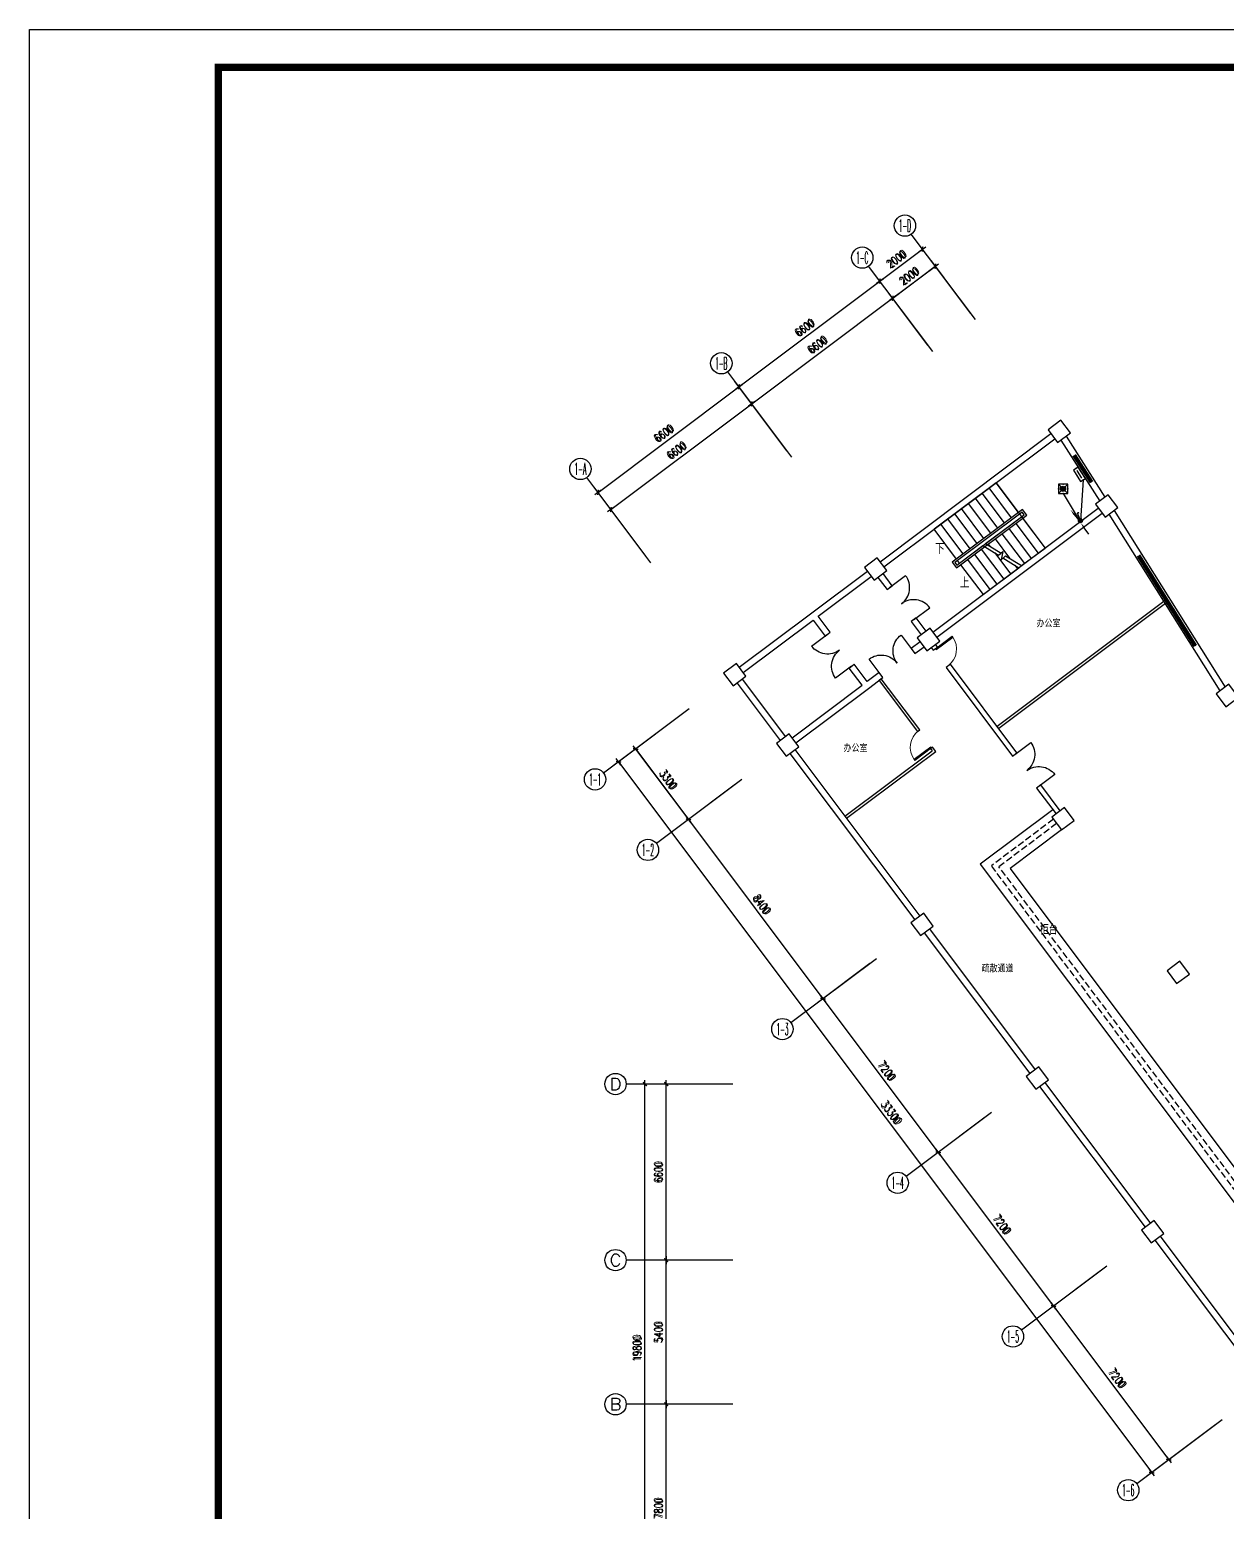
# Model space of a CAD drawing. Extents: x -149393 to 1177518, y -366685 to 296590.
# Drawn here: x 777175 to 822059, y 241016 to 296590 of the extents above; entities that cross this region are included whole.
import ezdxf
from ezdxf.enums import TextEntityAlignment as Align

# ---------------------------------------------------------------- set-up
doc = ezdxf.new("R2010")
doc.units = 0
doc.header["$LTSCALE"] = 1000
doc.header["$MEASUREMENT"] = 0
doc.linetypes.add('DASH', pattern=[0.35, 0.25, -0.1])
doc.linetypes.add('常规', pattern=[20, 10, 0, 10])
doc.layers.get('0').update_dxf_attribs({"linetype": 'CONTINUOUS'})
doc.layers.get('Defpoints').update_dxf_attribs({"linetype": 'CONTINUOUS'})
for name, color, linetype in [('AXIS', 3, 'CONTINUOUS'), ('AXIS_TEXT', 7, 'CONTINUOUS'), ('COLUMN', 9, 'CONTINUOUS'), ('EQUIP-消防', 3, 'CONTINUOUS'), ('LWIRE', 4, 'CONTINUOUS'), ('PUB_TITLE', 253, 'CONTINUOUS'), ('STAIR', 2, 'CONTINUOUS'), ('TEL_SYMB', 3, 'CONTINUOUS'), ('TEL_TEXT', 7, 'CONTINUOUS'), ('WALL', 9, 'CONTINUOUS'), ('WALL-MOVE', 6, 'CONTINUOUS'), ('WINDOW', 4, 'CONTINUOUS'), ('WIRE-应急', 60, '常规')]:
    doc.layers.add(name, color=color, linetype=linetype)
doc.styles.add('_TCH_AXIS', font='COMPLEX', dxfattribs={"bigfont": 'GBCBIG'})
doc.styles.add('_TCH_DIM', font='SIMPLEX', dxfattribs={"bigfont": 'GBCBIG'})
doc.styles.add('_TCH_DIM_T3', font='SIMPLEX', dxfattribs={"width": 0.705882, "bigfont": 'GBCBIG'})
doc.styles.add('_TEL_DIM', font='', dxfattribs={"width": 0.8, "height": 3.5})
doc.styles.add('COMPLEX', font='COMPLEX')
doc.styles.add('DIM_FONT', font='SIMPLEX.shx', dxfattribs={"width": 0.8})
doc.styles.get("Standard").update_dxf_attribs({"font": 'gbenor.shx', "bigfont": 'gbcbig.shx'})
doc.styles.get('_TEL_DIM').set_extended_font_data('SimSun')
doc.dimstyles.new('_TCH_ARCH&&100', dxfattribs={"dimtxt": 297.5, "dimasz": 100, "dimexe": 250, "dimexo": 300, "dimgap": 126.25, "dimtad": 1, "dimdec": 0, "dimzin": 0, "dimdsep": 46, "dimtxsty": '_TCH_DIM_T3', "dimblk": 'ARCHTICK', "dimcen": 0.09, "dimclrt": 7, "dimazin": 2, "dimtfac": 1, "dimtdec": 0, "dimtix": 1, "dimtmove": 2, "dimatfit": 3, "dimfxl": 1, "dimtolj": 1, "dimtzin": 0, "dimarcsym": 0})
doc.dimstyles.new('DIMN', dxfattribs={"dimtxt": 300, "dimasz": 1, "dimexe": 250, "dimexo": 300, "dimgap": 150, "dimtad": 1, "dimdec": 0, "dimdsep": 46, "dimtxsty": 'DIM_FONT', "dimblk": '_DIMX', "dimcen": 2.5, "dimclrt": 7, "dimadec": 0, "dimazin": 0, "dimtfac": 1, "dimtdec": 0, "dimtix": 1, "dimtmove": 2, "dimatfit": 3, "dimldrblk": '_DIMX', "dimfxl": 1, "dimtolj": 1, "dimarcsym": 0})

# ---------------------------------------------------------------- blocks, each defined once
blk = doc.blocks.new('$TelecSys$00000079')
for p, q in [((0.7, 0.7), (0, 0)), ((0.1, 0.1), (0.1, 0.1)), ((-0.1, -0.1), (-0.1, -0.1))]:
    blk.add_line(p, q)
at = {"const_width": 0.142}
blk.add_lwpolyline([(-0.07, 0, 1), (0.07, 0, 1)], format="xyb", close=True, dxfattribs=at)
blk.add_solid([(0.63, 0.77), (0.77, 0.63), (1.15, 1.15)])
at = {"width": 0.8, "flags": 9}
blk.add_attdef('A', (0, 0), '', height=0.00002, dxfattribs=at)
blk = doc.blocks.new('$equip_U$00000427(cyc-PC)')
for p, q in [((-0.43, -0.43), (0.43, 0.43)), ((-0.43, 0.43), (0.43, -0.43))]:
    blk.add_line(p, q)
blk.add_lwpolyline([(-0.5, 0.5), (-0.5, -0.5), (0.5, -0.5), (0.5, 0.5)], close=True)
blk.add_circle((0, 0), 0.275)
for p in [(-0.5, 0), (0, 0.5), (0.5, 0), (0, -0.5)]:
    blk.add_point(p)
for points in [[(-0.24, 0.14), (0.24, 0.14), (-0.27, 0), (0.27, 0)], [(-0.24, -0.14), (0.24, -0.14), (-0.27, 0), (0.27, 0)], [(-0.14, 0.24), (0.14, 0.24), (-0.24, 0.14), (0.24, 0.14)], [(0, 0.27), (0, 0.27), (-0.14, 0.24), (0.14, 0.24)], [(-0.14, -0.24), (0.14, -0.24), (-0.24, -0.14), (0.24, -0.14)], [(0, -0.27), (0, -0.27), (-0.14, -0.24), (0.14, -0.24)]]:
    blk.add_solid(points)
at = {"color": 7, "style": '_TEL_DIM', "flags": 1}
blk.add_attdef('A', text='', height=0.00002, dxfattribs=at).set_placement((0, 0), align=Align.MIDDLE_CENTER)
blk = doc.blocks.new('$equip_U$00000423(cyc-PC)')
for p, q in [((0.15, 0.36), (0.63, 0.83)), ((0.63, 0.83), (0.77, 0.69))]:
    blk.add_line(p, q)
blk.add_circle((0, 0.21), 0.208)
for p in [(-0.21, 0.21), (-0.05, 0.4), (0, 0), (0.21, 0.21), (0.7, 0.76)]:
    blk.add_point(p)
for points in [[(-0.18, 0.31), (0.18, 0.31), (-0.21, 0.21), (0.21, 0.21)], [(-0.18, 0.1), (0.18, 0.1), (-0.21, 0.21), (0.21, 0.21)], [(-0.1, 0.39), (0.1, 0.39), (-0.18, 0.31), (0.18, 0.31)], [(-0.1, 0.03), (0.1, 0.03), (-0.18, 0.1), (0.18, 0.1)], [(0, 0.42), (0, 0.42), (-0.1, 0.39), (0.1, 0.39)], [(0, 0), (0, 0), (-0.1, 0.03), (0.1, 0.03)]]:
    blk.add_solid(points)
at = {"color": 7, "style": '_TEL_DIM', "flags": 1}
blk.add_attdef('A', text='', height=0.00002, dxfattribs=at).set_placement((0, 0), align=Align.MIDDLE_CENTER)
blk = doc.blocks.new('$equip_U$00000108(cyc-PC)')
for p, q in [((-0.72, 0.6), (-0.72, 0)), ((0.72, 0.6), (-0.72, 0.6)), ((-0.72, 0), (0.72, 0)), ((-0.48, 0.3), (0.48, 0.3)), ((0.72, 0), (0.72, 0.6))]:
    blk.add_line(p, q)
for p in [(-0.72, 0.3), (0, 0.6), (0, 0), (0.72, 0.3)]:
    blk.add_point(p)
blk.add_solid([(0.24, 0.23), (0.53, 0.3), (0.24, 0.37)])
at = {"color": 7, "style": '_TEL_DIM', "flags": 1}
blk.add_attdef('A', text='', height=0.00002, dxfattribs=at).set_placement((0, 0), align=Align.MIDDLE_CENTER)
blk = doc.blocks.new('$TelecSys$00000078')
for p, q in [((0.1, 0.1), (0.1, 0.1)), ((1.15, 1.15), (0.55, 0.55)), ((-0.1, -0.1), (-0.1, -0.1))]:
    blk.add_line(p, q)
at = {"const_width": 0.142}
blk.add_lwpolyline([(-0.07, 0, 1), (0.07, 0, 1)], format="xyb", close=True, dxfattribs=at)
blk.add_solid([(0.62, 0.48), (0.48, 0.62), (0.1, 0.1)])
at = {"width": 0.8, "flags": 9}
blk.add_attdef('A', (0, 0), '', height=0.00002, dxfattribs=at)
blk = doc.blocks.new('_DIMX')
blk.add_line((-150, 0), (150, 0))
at = {"const_width": 50}
blk.add_lwpolyline([(-70, -70), (70, 70)], dxfattribs=at)
blk = doc.blocks.new('_ArchTick')
at = {"color": 0, "linetype": 'ByBlock', "const_width": 0.4}
blk.add_lwpolyline([(-0.5, -0.5), (0.5, 0.5)], dxfattribs=at)
blk = doc.blocks.new('*D517')
at = {"layer": 'AXIS', "color": 0, "lineweight": -2, "transparency": 16777216}
for p, q in [((812436, 285964), (810966, 287924)), ((809516, 286524), (811116, 287724)), ((810836, 284764), (809366, 286724))]:
    blk.add_line(p, q, dxfattribs=at)
at = {"layer": 'Defpoints', "color": 0, "transparency": 16777216}
for p in [(811116, 287724), (812616, 285724), (811016, 284524)]:
    blk.add_point(p, dxfattribs=at)
at = {"layer": 'AXIS', "color": 0, "lineweight": -2, "transparency": 16777216, "xscale": 100, "yscale": 100, "zscale": 100}
for p, rotation in [((811116, 287724), 36.87000000000068), ((809516, 286524), 216.8700000000007)]:
    blk.add_blockref('_ArchTick', p, dxfattribs=dict(at, rotation=rotation))
at = {"layer": 'AXIS', "color": 7, "transparency": 16777216, "insert": (810151, 287344), "char_height": 297.5, "attachment_point": 5, "rotation": 36.87, "style": '_TCH_DIM_T3'}
blk.add_mtext('\\A1;2000', dxfattribs=at)
blk = doc.blocks.new('*D518')
at = {"layer": 'AXIS', "color": 0, "lineweight": -2, "transparency": 16777216}
for p, q in [((812436, 285964), (810486, 288564)), ((809036, 287164), (810636, 288364)), ((810836, 284764), (808886, 287364))]:
    blk.add_line(p, q, dxfattribs=at)
at = {"layer": 'Defpoints', "color": 0, "transparency": 16777216}
for p in [(810636, 288364), (812616, 285724), (811016, 284524)]:
    blk.add_point(p, dxfattribs=at)
at = {"layer": 'AXIS', "color": 0, "lineweight": -2, "transparency": 16777216, "xscale": 100, "yscale": 100, "zscale": 100}
for p, rotation in [((810636, 288364), 36.87000000000068), ((809036, 287164), 216.8700000000007)]:
    blk.add_blockref('_ArchTick', p, dxfattribs=dict(at, rotation=rotation))
at = {"layer": 'AXIS', "color": 7, "transparency": 16777216, "insert": (809671, 287984), "char_height": 297.5, "attachment_point": 5, "rotation": 36.87, "style": '_TCH_DIM_T3'}
blk.add_mtext('\\A1;2000', dxfattribs=at)
blk = doc.blocks.new('*D519')
at = {"layer": 'AXIS', "color": 0, "lineweight": -2, "transparency": 16777216}
for p, q in [((804236, 282564), (809516, 286524)), ((810836, 284764), (809366, 286724)), ((805556, 280804), (804086, 282764))]:
    blk.add_line(p, q, dxfattribs=at)
at = {"layer": 'Defpoints', "color": 0, "transparency": 16777216}
for p in [(809516, 286524), (811016, 284524), (805736, 280564)]:
    blk.add_point(p, dxfattribs=at)
at = {"layer": 'AXIS', "color": 0, "lineweight": -2, "transparency": 16777216, "xscale": 100, "yscale": 100, "zscale": 100}
for p, rotation in [((809516, 286524), 36.86999999999998), ((804236, 282564), 216.87)]:
    blk.add_blockref('_ArchTick', p, dxfattribs=dict(at, rotation=rotation))
at = {"layer": 'AXIS', "color": 7, "transparency": 16777216, "insert": (806711, 284764), "char_height": 297.5, "attachment_point": 5, "rotation": 36.87, "style": '_TCH_DIM_T3'}
blk.add_mtext('\\A1;6600', dxfattribs=at)
blk = doc.blocks.new('*D520')
at = {"layer": 'AXIS', "color": 0, "lineweight": -2, "transparency": 16777216}
for p, q in [((810836, 284764), (808886, 287364)), ((803756, 283204), (809036, 287164)), ((805556, 280804), (803606, 283404))]:
    blk.add_line(p, q, dxfattribs=at)
at = {"layer": 'Defpoints', "color": 0, "transparency": 16777216}
for p in [(809036, 287164), (811016, 284524), (805736, 280564)]:
    blk.add_point(p, dxfattribs=at)
at = {"layer": 'AXIS', "color": 0, "lineweight": -2, "transparency": 16777216, "xscale": 100, "yscale": 100, "zscale": 100}
for p, rotation in [((809036, 287164), 36.86999999999998), ((803756, 283204), 216.87)]:
    blk.add_blockref('_ArchTick', p, dxfattribs=dict(at, rotation=rotation))
at = {"layer": 'AXIS', "color": 7, "transparency": 16777216, "insert": (806231, 285404), "char_height": 297.5, "attachment_point": 5, "rotation": 36.87, "style": '_TCH_DIM_T3'}
blk.add_mtext('\\A1;6600', dxfattribs=at)
blk = doc.blocks.new('*D521')
at = {"layer": 'AXIS', "color": 0, "lineweight": -2, "transparency": 16777216}
for p, q in [((798956, 278604), (804236, 282564)), ((805556, 280804), (804086, 282764)), ((800276, 276844), (798806, 278804))]:
    blk.add_line(p, q, dxfattribs=at)
at = {"layer": 'Defpoints', "color": 0, "transparency": 16777216}
for p in [(804236, 282564), (805736, 280564), (800456, 276604)]:
    blk.add_point(p, dxfattribs=at)
at = {"layer": 'AXIS', "color": 0, "lineweight": -2, "transparency": 16777216, "xscale": 100, "yscale": 100, "zscale": 100}
for p, rotation in [((804236, 282564), 36.86999999999937), ((798956, 278604), 216.8699999999994)]:
    blk.add_blockref('_ArchTick', p, dxfattribs=dict(at, rotation=rotation))
at = {"layer": 'AXIS', "color": 7, "transparency": 16777216, "insert": (801431, 280804), "char_height": 297.5, "attachment_point": 5, "rotation": 36.87, "style": '_TCH_DIM_T3'}
blk.add_mtext('\\A1;6600', dxfattribs=at)
blk = doc.blocks.new('*D522')
at = {"layer": 'AXIS', "color": 0, "lineweight": -2, "transparency": 16777216}
for p, q in [((798476, 279244), (803756, 283204)), ((805556, 280804), (803606, 283404)), ((800276, 276844), (798326, 279444))]:
    blk.add_line(p, q, dxfattribs=at)
at = {"layer": 'Defpoints', "color": 0, "transparency": 16777216}
for p in [(803756, 283204), (805736, 280564), (800456, 276604)]:
    blk.add_point(p, dxfattribs=at)
at = {"layer": 'AXIS', "color": 0, "lineweight": -2, "transparency": 16777216, "xscale": 100, "yscale": 100, "zscale": 100}
for p, rotation in [((803756, 283204), 36.86999999999977), ((798476, 279244), 216.8699999999998)]:
    blk.add_blockref('_ArchTick', p, dxfattribs=dict(at, rotation=rotation))
at = {"layer": 'AXIS', "color": 7, "transparency": 16777216, "insert": (800951, 281444), "char_height": 297.5, "attachment_point": 5, "rotation": 36.87, "style": '_TCH_DIM_T3'}
blk.add_mtext('\\A1;6600', dxfattribs=at)
blk = doc.blocks.new('*D533')
at = {"layer": 'AXIS', "color": 0, "lineweight": -2, "transparency": 16777216}
for p, q in [((808665, 261587), (806705, 260117)), ((806905, 260267), (811225, 254507)), ((812985, 255827), (811025, 254357))]:
    blk.add_line(p, q, dxfattribs=at)
at = {"layer": 'Defpoints', "color": 0, "transparency": 16777216}
for p in [(808905, 261767), (813225, 256007), (811225, 254507)]:
    blk.add_point(p, dxfattribs=at)
at = {"layer": 'AXIS', "color": 0, "lineweight": -2, "transparency": 16777216, "xscale": 100, "yscale": 100, "zscale": 100}
for p, rotation in [((806905, 260267), 126.8700000000011), ((811225, 254507), 306.8700000000011)]:
    blk.add_blockref('_ArchTick', p, dxfattribs=dict(at, rotation=rotation))
at = {"layer": 'AXIS', "color": 7, "transparency": 16777216, "insert": (809285, 257552), "char_height": 297.5, "attachment_point": 5, "rotation": 306.87, "style": '_TCH_DIM_T3'}
blk.add_mtext('\\A1;7200', dxfattribs=at)
blk = doc.blocks.new('*D534')
at = {"layer": 'AXIS', "color": 0, "lineweight": -2, "transparency": 16777216}
for p, q in [((817305, 250067), (815345, 248597)), ((815545, 248747), (819865, 242987)), ((821625, 244307), (819665, 242837))]:
    blk.add_line(p, q, dxfattribs=at)
at = {"layer": 'Defpoints', "color": 0, "transparency": 16777216}
for p in [(817545, 250247), (821865, 244487), (819865, 242987)]:
    blk.add_point(p, dxfattribs=at)
at = {"layer": 'AXIS', "color": 0, "lineweight": -2, "transparency": 16777216, "xscale": 100, "yscale": 100, "zscale": 100}
for p, rotation in [((815545, 248747), 126.8700000000012), ((819865, 242987), 306.8700000000013)]:
    blk.add_blockref('_ArchTick', p, dxfattribs=dict(at, rotation=rotation))
at = {"layer": 'AXIS', "color": 7, "transparency": 16777216, "insert": (817925, 246032), "char_height": 297.5, "attachment_point": 5, "rotation": 306.87, "style": '_TCH_DIM_T3'}
blk.add_mtext('\\A1;7200', dxfattribs=at)
blk = doc.blocks.new('*D535')
at = {"layer": 'AXIS', "color": 0, "lineweight": -2, "transparency": 16777216}
for p, q in [((801645, 270947), (799045, 268997)), ((799245, 269147), (819225, 242507)), ((821625, 244307), (819025, 242357))]:
    blk.add_line(p, q, dxfattribs=at)
at = {"layer": 'Defpoints', "color": 0, "transparency": 16777216}
for p in [(801885, 271127), (821865, 244487), (819225, 242507)]:
    blk.add_point(p, dxfattribs=at)
at = {"layer": 'AXIS', "color": 0, "lineweight": -2, "transparency": 16777216, "xscale": 100, "yscale": 100, "zscale": 100}
for p, rotation in [((799245, 269147), 126.8700000000008), ((819225, 242507), 306.8700000000008)]:
    blk.add_blockref('_ArchTick', p, dxfattribs=dict(at, rotation=rotation))
at = {"layer": 'AXIS', "color": 7, "transparency": 16777216, "insert": (809455, 255992), "char_height": 297.5, "attachment_point": 5, "rotation": 306.87, "style": '_TCH_DIM_T3'}
blk.add_mtext('\\A1;33300', dxfattribs=at)
blk = doc.blocks.new('*D536')
at = {"layer": 'AXIS', "color": 0, "lineweight": -2, "transparency": 16777216}
for p, q in [((812985, 255827), (811025, 254357)), ((811225, 254507), (815545, 248747)), ((817305, 250067), (815345, 248597))]:
    blk.add_line(p, q, dxfattribs=at)
at = {"layer": 'Defpoints', "color": 0, "transparency": 16777216}
for p in [(813225, 256007), (817545, 250247), (815545, 248747)]:
    blk.add_point(p, dxfattribs=at)
at = {"layer": 'AXIS', "color": 0, "lineweight": -2, "transparency": 16777216, "xscale": 100, "yscale": 100, "zscale": 100}
for p, rotation in [((811225, 254507), 126.8700000000003), ((815545, 248747), 306.8700000000003)]:
    blk.add_blockref('_ArchTick', p, dxfattribs=dict(at, rotation=rotation))
at = {"layer": 'AXIS', "color": 7, "transparency": 16777216, "insert": (813605, 251792), "char_height": 297.5, "attachment_point": 5, "rotation": 306.87, "style": '_TCH_DIM_T3'}
blk.add_mtext('\\A1;7200', dxfattribs=at)
blk = doc.blocks.new('*D537')
at = {"layer": 'AXIS', "color": 0, "lineweight": -2, "transparency": 16777216}
for p, q in [((803625, 268307), (801665, 266837)), ((801865, 266987), (806905, 260267)), ((808665, 261587), (806705, 260117))]:
    blk.add_line(p, q, dxfattribs=at)
at = {"layer": 'Defpoints', "color": 0, "transparency": 16777216}
for p in [(803865, 268487), (808905, 261767), (806905, 260267)]:
    blk.add_point(p, dxfattribs=at)
at = {"layer": 'AXIS', "color": 0, "lineweight": -2, "transparency": 16777216, "xscale": 100, "yscale": 100, "zscale": 100}
for p, rotation in [((801865, 266987), 126.8700000000008), ((806905, 260267), 306.8700000000008)]:
    blk.add_blockref('_ArchTick', p, dxfattribs=dict(at, rotation=rotation))
at = {"layer": 'AXIS', "color": 7, "transparency": 16777216, "insert": (804605, 263792), "char_height": 297.5, "attachment_point": 5, "rotation": 306.87, "style": '_TCH_DIM_T3'}
blk.add_mtext('\\A1;8400', dxfattribs=at)
blk = doc.blocks.new('*D538')
at = {"layer": 'AXIS', "color": 0, "lineweight": -2, "transparency": 16777216}
for p, q in [((801645, 270947), (799685, 269477)), ((799885, 269627), (801865, 266987)), ((803625, 268307), (801665, 266837))]:
    blk.add_line(p, q, dxfattribs=at)
at = {"layer": 'Defpoints', "color": 0, "transparency": 16777216}
for p in [(801885, 271127), (803865, 268487), (801865, 266987)]:
    blk.add_point(p, dxfattribs=at)
at = {"layer": 'AXIS', "color": 0, "lineweight": -2, "transparency": 16777216, "xscale": 100, "yscale": 100, "zscale": 100}
for p, rotation in [((799885, 269627), 126.8700000000016), ((801865, 266987), 306.8700000000015)]:
    blk.add_blockref('_ArchTick', p, dxfattribs=dict(at, rotation=rotation))
at = {"layer": 'AXIS', "color": 7, "transparency": 16777216, "insert": (801095, 268472), "char_height": 297.5, "attachment_point": 5, "rotation": 306.87, "style": '_TCH_DIM_T3'}
blk.add_mtext('\\A1;3300', dxfattribs=at)
blk = doc.blocks.new('*D544')
at = {"layer": 'AXIS', "color": 0, "lineweight": -2, "transparency": 16777216}
for p, q in [((803230, 245068), (800780, 245068)), ((801030, 237268), (801030, 245068)), ((803230, 237268), (800780, 237268))]:
    blk.add_line(p, q, dxfattribs=at)
at = {"layer": 'Defpoints', "color": 0, "transparency": 16777216}
for p in [(801030, 245068), (803530, 245068), (803530, 237268)]:
    blk.add_point(p, dxfattribs=at)
at = {"layer": 'AXIS', "color": 0, "lineweight": -2, "transparency": 16777216, "xscale": 100, "yscale": 100, "zscale": 100}
for p, rotation in [((801030, 245068), 90), ((801030, 237268), 270)]:
    blk.add_blockref('_ArchTick', p, dxfattribs=dict(at, rotation=rotation))
at = {"layer": 'AXIS', "color": 7, "transparency": 16777216, "insert": (800755, 241168), "char_height": 297.5, "attachment_point": 5, "rotation": 90, "style": '_TCH_DIM_T3'}
blk.add_mtext('\\A1;7800', dxfattribs=at)
blk = doc.blocks.new('*D545')
at = {"layer": 'AXIS', "color": 0, "lineweight": -2, "transparency": 16777216}
for p, q in [((802930, 257068), (799980, 257068)), ((800230, 237268), (800230, 257068)), ((802930, 237268), (799980, 237268))]:
    blk.add_line(p, q, dxfattribs=at)
at = {"layer": 'Defpoints', "color": 0, "transparency": 16777216}
for p in [(800230, 257068), (803230, 257068), (803230, 237268)]:
    blk.add_point(p, dxfattribs=at)
at = {"layer": 'AXIS', "color": 0, "lineweight": -2, "transparency": 16777216, "xscale": 100, "yscale": 100, "zscale": 100}
for p, rotation in [((800230, 257068), 90), ((800230, 237268), 270)]:
    blk.add_blockref('_ArchTick', p, dxfattribs=dict(at, rotation=rotation))
at = {"layer": 'AXIS', "color": 7, "transparency": 16777216, "insert": (799955, 247168), "char_height": 297.5, "attachment_point": 5, "rotation": 90, "style": '_TCH_DIM_T3'}
blk.add_mtext('\\A1;19800', dxfattribs=at)
blk = doc.blocks.new('*D546')
at = {"layer": 'AXIS', "color": 0, "lineweight": -2, "transparency": 16777216}
for p, q in [((803230, 250468), (800780, 250468)), ((801030, 245068), (801030, 250468)), ((803230, 245068), (800780, 245068))]:
    blk.add_line(p, q, dxfattribs=at)
at = {"layer": 'Defpoints', "color": 0, "transparency": 16777216}
for p in [(801030, 250468), (803530, 250468), (803530, 245068)]:
    blk.add_point(p, dxfattribs=at)
at = {"layer": 'AXIS', "color": 0, "lineweight": -2, "transparency": 16777216, "xscale": 100, "yscale": 100, "zscale": 100}
for p, rotation in [((801030, 250468), 90), ((801030, 245068), 270)]:
    blk.add_blockref('_ArchTick', p, dxfattribs=dict(at, rotation=rotation))
at = {"layer": 'AXIS', "color": 7, "transparency": 16777216, "insert": (800755, 247768), "char_height": 297.5, "attachment_point": 5, "rotation": 90, "style": '_TCH_DIM_T3'}
blk.add_mtext('\\A1;5400', dxfattribs=at)
blk = doc.blocks.new('*D547')
at = {"layer": 'AXIS', "color": 0, "lineweight": -2, "transparency": 16777216}
for p, q in [((803230, 257068), (800780, 257068)), ((801030, 250468), (801030, 257068)), ((803230, 250468), (800780, 250468))]:
    blk.add_line(p, q, dxfattribs=at)
at = {"layer": 'Defpoints', "color": 0, "transparency": 16777216}
for p in [(801030, 257068), (803530, 257068), (803530, 250468)]:
    blk.add_point(p, dxfattribs=at)
at = {"layer": 'AXIS', "color": 0, "lineweight": -2, "transparency": 16777216, "xscale": 100, "yscale": 100, "zscale": 100}
for p, rotation in [((801030, 257068), 90), ((801030, 250468), 270)]:
    blk.add_blockref('_ArchTick', p, dxfattribs=dict(at, rotation=rotation))
at = {"layer": 'AXIS', "color": 7, "transparency": 16777216, "insert": (800755, 253768), "char_height": 297.5, "attachment_point": 5, "rotation": 90, "style": '_TCH_DIM_T3'}
blk.add_mtext('\\A1;6600', dxfattribs=at)
blk = doc.blocks.new('_AXISO')
blk.add_circle((0, 0), 0.5)
at = {"layer": 'AXIS_TEXT', "style": 'COMPLEX', "width": 1.041667}
blk.add_attdef('A', text='', height=0.56, dxfattribs=at).set_placement((-0.25, -0.28), (0.25, -0.28), align=Align.FIT)
blk = doc.blocks.new('_FZHK')
blk.add_lwpolyline([(-0.5, -0.5), (0.5, -0.5), (0.5, 0.5), (-0.5, 0.5)], close=True)
blk = doc.blocks.new('$TCHSYS$WIN2D')
for p, q in [((-0.5, 0.5), (0.5, 0.5)), ((0.5, 0.167), (-0.5, 0.167)), ((0.5, -0.167), (-0.5, -0.167)), ((-0.5, -0.5), (0.5, -0.5))]:
    blk.add_line(p, q)
blk = doc.blocks.new('$DorLib2D$00000001')
for p, q in [((0.45, 0.975), (0.5, 0.975)), ((0.45, 0), (0.45, 0.975)), ((0.5, 0), (0.5, 0.975)), ((0.5, 0), (0.45, 0))]:
    blk.add_line(p, q)
at = {"lineweight": 13}
blk.add_arc((0.475, 0), 0.975, 91.46928, 180, dxfattribs=at)

msp = doc.modelspace()

# ---------------------------------------------------------------- linework, layer by layer
for points in [[(815519.4, 267353), (812799.4, 265313), (826073.5, 247614.3)], [(815839.4, 266593), (813919.4, 265153), (826580.3, 248271.9)]]:
    msp.add_lwpolyline(points)
at = {"layer": 'AXIS'}
for p, q in [((812616, 285724.2), (810216, 288924.2)), ((811016, 284524.2), (808616, 287724.2)), ((805736, 280564.2), (803336, 283764.2)), ((800456, 276604.2), (798056, 279804.2)), ((801884.9, 271127.1), (798684.9, 268727.1)), ((803864.9, 268487.1), (800664.9, 266087.1)), ((803864.9, 268487.1), (800664.9, 266087.1)), ((808904.9, 261767.1), (805704.9, 259367.1)), ((803530.1, 257068.1), (799530.1, 257068.1)), ((813224.9, 256007.1), (810024.9, 253607.1)), ((803530.1, 250468.1), (799530.1, 250468.1)), ((803530.1, 250468.1), (799530.1, 250468.1)), ((817544.9, 250247.1), (814344.9, 247847.1)), ((803530.1, 245068.1), (799530.1, 245068.1)), ((803530.1, 245068.1), (799530.1, 245068.1)), ((821864.9, 244487.1), (818664.9, 242087.1))]:
    msp.add_line(p, q, dxfattribs=at)
for centre in [(798364.9, 268487.1), (800344.9, 265847.1), (805384.9, 259127.1), (799130.1, 257068.1), (809704.9, 253367.1), (799130.1, 250468.1), (799130.1, 245068.1)]:
    msp.add_circle(centre, 400, dxfattribs=at)
at = {"layer": 'PUB_TITLE'}
msp.add_lwpolyline([(777174.8, 296590.3), (895974.8, 296590.3), (895974.8, 212581.7), (777174.8, 212581.7)], close=True, dxfattribs=at)
at = {"layer": 'PUB_TITLE', "const_width": 270.7}
msp.add_lwpolyline([(784246.3, 295176), (894560.6, 295176), (894560.6, 213996), (784246.3, 213996), (784246.3, 295176)], close=True, dxfattribs=at)
at = {"layer": 'STAIR', "color": 59}
for p, q in [((813390.9, 279606.6), (811067.2, 277863.9)), ((814230, 278487.8), (813390.9, 279606.6)), ((813390.9, 279606.6), (815226.9, 277158.6)), ((813455.5, 277906.9), (812616.4, 279025.7)), ((813713.7, 278100.5), (812874.5, 279219.3)), ((813971.8, 278294.2), (813132.7, 279413)), ((814387.8, 278606.1), (811748.6, 276626.7)), ((812680.9, 277326), (811841.8, 278444.8)), ((814373.5, 278505.7), (811849, 276612.4)), ((814273.1, 278430.4), (811949.4, 276687.7)), ((812939.1, 277519.6), (812100, 278638.4)), ((813197.3, 277713.2), (812358.2, 278832.1)), ((814445.2, 278410.1), (814373.5, 278505.7)), ((814545.6, 278395.8), (814387.8, 278606.1)), ((812164.5, 276938.7), (811325.4, 278057.5)), ((812422.7, 277132.3), (811583.6, 278251.1)), ((811906.3, 276416.3), (814545.6, 278395.8)), ((811920.7, 276516.7), (814445.2, 278410.1)), ((813002, 277327.7), (814344.8, 278334.8)), ((813871.4, 277890.2), (814710.5, 276771.3)), ((814129.6, 278083.8), (814968.7, 276965)), ((814387.8, 278277.4), (815226.9, 277158.6)), ((811906.3, 276745), (811067.2, 277863.9)), ((813002, 277327.7), (813577.5, 276974.1)), ((813355.1, 277502.9), (813900.6, 276775.5)), ((813613.3, 277696.5), (814452.4, 276577.7)), ((812021.1, 276592), (812899.2, 277250.6)), ((812580.5, 276922), (813419.6, 275803.1)), ((812838.7, 277115.6), (813677.8, 275996.8)), ((812899.2, 277250.6), (813487.6, 276889)), ((813096.9, 277309.2), (813152.3, 277235.3)), ((813347.5, 276975.1), (813936, 276190.4)), ((813487.6, 276889), (813642.5, 277035.6)), ((813642.5, 277035.6), (813578, 276720.7)), ((813578, 276720.7), (813740.1, 276874.1)), ((813650.2, 276789.1), (814246, 276423)), ((813740.1, 276874.1), (814348.9, 276500.1)), ((814348.9, 276500.1), (815226.9, 277158.6)), ((811748.6, 276626.7), (811906.3, 276416.3)), ((811849, 276612.4), (811920.7, 276516.7)), ((812021.1, 276592), (811949.4, 276687.7)), ((812064.1, 276534.7), (812903.2, 275415.9)), ((812322.3, 276728.3), (813161.4, 275609.5)), ((812903.2, 275415.9), (814246, 276423)), ((814095.7, 276515.3), (814194.2, 276384.1))]:
    msp.add_line(p, q, dxfattribs=at)
at = {"layer": 'TEL_SYMB', "color": 59, "elevation": 1793}
msp.add_lwpolyline([(811379.2, 277178.9, 0, 0, 0), (814405.7, 279448.8, 0, 0, 0), (815359.6, 278177, 0, 0, 0), (814040, 277187.3, 95.6, 0, 0), (813753.1, 276972.2, 0, 0, 0)], format="xyseb", dxfattribs=at)
at = {"layer": 'TEL_SYMB', "color": 59}
msp.add_lwpolyline([(812333.1, 275907.1, 0, 0, 0), (813208, 276563.4, 95.6, 0, 0), (813494.9, 276778.5, 0, 0, 0)], format="xyseb", dxfattribs=at)
at = {"layer": 'WALL', "color": 59}
for p, q in [((809047.4, 276649), (815447.4, 281449)), ((809191.4, 276457), (815591.4, 281257)), ((815824.6, 281206.9), (817278.4, 278922.2)), ((816017.2, 281351.3), (817471, 279066.7)), ((811027.4, 274009), (817224.2, 278656.6)), ((811171.4, 273817), (817368.2, 278464.6)), ((817619.9, 278428.3), (821777.3, 271808.8)), ((817817.8, 278564.4), (821975.3, 271944.9)), ((806484.2, 274726.5), (808567.4, 276289)), ((806724.2, 274606.5), (808711.4, 276097)), ((808963.4, 276061), (809307.5, 275602.2)), ((809499.5, 275746.2), (809155.4, 276205)), ((809307.5, 275602.2), (809499.5, 275746.2)), ((803767.4, 272689), (806484.2, 274726.5)), ((807174.7, 274005.8), (806724.2, 274606.5)), ((810399.5, 274546.2), (810207.5, 274402.2)), ((810775.4, 274045), (810399.5, 274546.2)), ((803911.4, 272497), (806532.2, 274462.5)), ((806532.2, 274462.5), (806982.7, 273861.8)), ((806982.7, 273861.8), (807174.7, 274005.8)), ((810207.5, 274402.2), (810583.4, 273901)), ((810547.4, 273649), (810208.8, 273395)), ((810352.8, 273203), (810691.4, 273457)), ((810208.8, 273395), (810352.8, 273203)), ((807882.7, 272661.8), (808074.7, 272805.8)), ((808368.2, 272014.5), (807884.3, 272659.7)), ((808560.2, 272158.5), (808076.3, 272803.7)), ((809008.8, 272495), (808560.2, 272158.5)), ((809152.8, 272303), (809008.8, 272495)), ((803683.4, 272101), (805303.4, 269941)), ((803875.4, 272245), (805495.4, 270085)), ((805747.4, 270049), (808368.2, 272014.5)), ((805891.4, 269857), (808608.2, 271894.5)), ((808608.2, 271894.5), (809152.8, 272303)), ((821879, 271872.7), (821777.3, 271808.8)), ((805855.4, 269605), (810535.4, 263365)), ((805663.4, 269461), (810343.4, 263221)), ((810895.4, 262885), (814855.4, 257605)), ((810703.4, 262741), (814663.4, 257461)), ((815023.4, 256981), (818983.5, 251701)), ((815215.4, 257125), (819175.5, 251845)), ((819343.5, 251221), (823303.5, 245941)), ((819535.5, 251365), (823495.5, 246085))]:
    msp.add_line(p, q, dxfattribs=at)
at = {"layer": 'WALL'}
for p, q in [((810959.4, 273433), (811039.3, 273326.5)), ((811039.3, 273326.5), (811199.3, 273446.5)), ((811199.3, 273446.5), (811119.4, 273553)), ((811679.3, 272806.5), (811519.3, 272686.5)), ((811519.3, 272686.5), (814012.3, 269362.5)), ((814172.3, 269482.5), (811679.3, 272806.5)), ((814012.3, 269362.5), (814172.3, 269482.5)), ((815072.3, 268282.5), (814912.3, 268162.5)), ((814912.3, 268162.5), (815639.4, 267193)), ((815799.4, 267313), (815072.3, 268282.5))]:
    msp.add_line(p, q, dxfattribs=at)
at = {"layer": 'WALL', "linetype": 'DASH'}
for p, q in [((815539.4, 266993), (813219.4, 265253)), ((815659.4, 266833), (813499.4, 265213)), ((826188.5, 247961), (813219.4, 265253)), ((826345.2, 248085.4), (813499.4, 265213))]:
    msp.add_line(p, q, dxfattribs=at)
at = {"layer": 'WALL-MOVE', "color": 59}
for p, q in [((819727.4, 275196.5), (813429.4, 270473)), ((819787.4, 275116.5), (813489.4, 270393)), ((819787.4, 275116.5), (819727.4, 275196.5)), ((809091.4, 272257), (809011.4, 272197)), ((809011.4, 272197), (810449, 270280.2)), ((810529, 270340.2), (809091.4, 272257)), ((810449, 270280.2), (810529, 270340.2)), ((813489.4, 270393), (813429.4, 270473)), ((807727.4, 267109), (810991.4, 269557)), ((807787.4, 267029), (811131.4, 269537)), ((811009, 269700.2), (810929, 269640.2)), ((810929, 269640.2), (810991.4, 269557)), ((811131.4, 269537), (811009, 269700.2)), ((807727.4, 267109), (807787.4, 267029))]:
    msp.add_line(p, q, dxfattribs=at)
at = {"layer": 'WINDOW', "color": 59, "extrusion": (7.34766e-17, -9.79684e-17, -1)}
msp.add_lwpolyline([(-810303.5, 274474.2), (-810903.5, 274924.2, -0.4142136), (-809853.5, 275074.2, -0.4142136), (-810003.5, 276124.2), (-809403.5, 275674.2)], format="xyb", dxfattribs=at)
at = {"layer": 'WINDOW', "color": 59, "extrusion": (0, 0, -1)}
for points in [[(-807978.7, 272733.8), (-807378.7, 272283.8, 0.4142136), (-807528.7, 273333.8, 0.4142136), (-806478.7, 273483.8), (-807078.7, 273933.8)], [(-814092.3, 269422.5), (-814692.3, 269872.5, 0.4142136), (-814542.3, 268822.5, 0.4142136), (-815592.3, 268672.5), (-814992.3, 268222.5)]]:
    msp.add_lwpolyline(points, format="xyb", dxfattribs=at)
at = {"layer": 'WINDOW', "color": 59}
msp.add_lwpolyline([(809080.8, 272399), (808630.8, 272999, -0.4142136), (809680.8, 272849, -0.4142136), (809830.8, 273899), (810280.8, 273299)], format="xyb", dxfattribs=at)
at = {"layer": 'WIRE-应急', "linetype": '常规'}
for p, q in [((816650.8, 279712.9), (816554.6, 278183.1)), ((815901, 279206), (816539.9, 278143.4))]:
    msp.add_line(p, q, dxfattribs=at)

# ---------------------------------------------------------------- block references
at = {"layer": 'AXIS'}
ref = msp.add_blockref('_AXISO', (809976, 289244.2), dxfattribs=dict(at, xscale=800, yscale=800, zscale=800))
ref.add_attrib('A', '1-D', dxfattribs={"layer": 'AXIS_TEXT', "height": 452.55, "style": '_TCH_AXIS', "width": 0.362069}).set_placement((809749.7, 289017.9), (810202.3, 289017.9), align=Align.FIT)
ref = msp.add_blockref('_AXISO', (808376, 288044.2), dxfattribs=dict(at, xscale=800, yscale=800, zscale=800))
ref.add_attrib('A', '1-C', dxfattribs={"layer": 'AXIS_TEXT', "height": 452.55, "style": '_TCH_AXIS', "width": 0.375}).set_placement((808149.7, 287817.9), (808602.3, 287817.9), align=Align.FIT)
ref = msp.add_blockref('_AXISO', (803096, 284084.2), dxfattribs=dict(at, xscale=800, yscale=800, zscale=800))
ref.add_attrib('A', '1-B', dxfattribs={"layer": 'AXIS_TEXT', "height": 452.55, "style": '_TCH_AXIS', "width": 0.362069}).set_placement((802869.7, 283857.9), (803322.3, 283857.9), align=Align.FIT)
ref = msp.add_blockref('_AXISO', (797816, 280124.2), dxfattribs=dict(at, xscale=800, yscale=800, zscale=800))
ref.add_attrib('A', '1-A', dxfattribs={"layer": 'AXIS_TEXT', "height": 452.55, "style": '_TCH_AXIS', "width": 0.355932}).set_placement((797589.7, 279897.9), (798042.3, 279897.9), align=Align.FIT)
ref = msp.add_blockref('_AXISO', (814024.9, 247607.1), dxfattribs=dict(at, xscale=800, yscale=800, zscale=800))
ref.add_attrib('A', '1-5', dxfattribs={"layer": 'AXIS_TEXT', "height": 452.55, "style": '_TCH_AXIS', "width": 0.381818}).set_placement((813798.7, 247380.8), (814251.2, 247380.8), align=Align.FIT)
ref = msp.add_blockref('_AXISO', (818344.9, 241847.1), dxfattribs=dict(at, xscale=800, yscale=800, zscale=800))
ref.add_attrib('A', '1-6', dxfattribs={"layer": 'AXIS_TEXT', "height": 452.55, "style": '_TCH_AXIS', "width": 0.381818}).set_placement((818118.7, 241620.8), (818571.2, 241620.8), align=Align.FIT)
at = {"layer": 'COLUMN', "color": 59}
for p, xscale, yscale, zscale, rotation in [((815759.4, 281533), 600.0000000000551, 600.0000000000551, 600.0000000000551, 36.86999999999735), ((817536.2, 278740.6), 600.0000000000144, 600.0000000000144, 600.0000000000144, 306.8700000000038), ((808879.4, 276373), 599.999999999962, 599.999999999962, 599.999999999962, 36.87000000000402), ((810859.4, 273733), 599.9999999999445, 599.9999999999445, 599.9999999999445, 306.8699999999949), ((803599.4, 272413), 599.999999999962, 599.999999999962, 599.999999999962, 36.87000000000402), ((822059, 271632.7), 599.9999999999562, 599.9999999999562, 599.9999999999562, 306.869999999994), ((805579.4, 269773), 599.999999999962, 599.999999999962, 599.999999999962, 36.87000000000402), ((815899.4, 267013), 599.9999999999445, 599.9999999999445, 599.9999999999445, 306.8699999999949), ((810619.4, 263053), 600.0000000000464, 600.0000000000464, 600.0000000000464, 36.86999999999623), ((820219.4, 261253), 600.0000000000144, 600.0000000000144, 600.0000000000144, 306.8700000000038), ((814939.4, 257293), 599.999999999962, 599.999999999962, 599.999999999962, 36.87000000000402), ((819259.5, 251533), 599.999999999962, 599.999999999962, 599.999999999962, 36.87000000000402)]:
    msp.add_blockref('_FZHK', p, dxfattribs=dict(at, xscale=xscale, yscale=yscale, zscale=zscale, rotation=rotation))
at = {"layer": 'EQUIP-消防'}
for name, p, xscale, yscale, zscale, rotation in [('$equip_U$00000108(cyc-PC)', (816604.1, 279981.9), 350.0000000000013, 350.0000000000013, 350.0000000000013, 122.468556140011), ('$equip_U$00000423(cyc-PC)', (816621.5, 278154.2), 350.0000000000078, 350.0000000000078, 350.0000000000078, 66.59237129633011)]:
    msp.add_blockref(name, p, dxfattribs=dict(at, xscale=xscale, yscale=yscale, zscale=zscale, rotation=rotation))
at = {"layer": 'EQUIP-消防', "xscale": 350, "yscale": 350, "zscale": 350}
msp.add_blockref('$equip_U$00000427(cyc-PC)', (815901, 279381), dxfattribs=at)
at = {"layer": 'LWIRE'}
for name, p, xscale, yscale, zscale, rotation in [('$TelecSys$00000079', (816539.9, 278143.4), -349.9999999999711, 349.9999999999927, 350, 353.5157285627236), ('$TelecSys$00000078', (816538.3, 278145.5), 349.9999999999221, 349.9999999999221, 349.9999999999221, 260.2242714372854)]:
    msp.add_blockref(name, p, dxfattribs=dict(at, xscale=xscale, yscale=yscale, zscale=zscale, rotation=rotation))
at = {"layer": 'WINDOW', "color": 59}
for name, p, xscale, yscale, zscale, rotation in [('$TCHSYS$WIN2D', (816647.8, 280136.8), -1200, -100, -1200, 302.468556140008), ('$TCHSYS$WIN2D', (819797.6, 275186.6), -4000, -100, -4000, 302.1314705764352), ('$DorLib2D$00000001', (811359.3, 273066.5), 799.9999999999998, -800, 799.9999999999998, 126.8699999999967), ('$DorLib2D$00000001', (810729, 269990.2), -799.9999999999999, 800, -799.9999999999999, 126.8700000000356)]:
    msp.add_blockref(name, p, dxfattribs=dict(at, xscale=xscale, yscale=yscale, zscale=zscale, rotation=rotation))

# ---------------------------------------------------------------- texts
at = {"layer": 'AXIS', "color": 7, "style": '_TCH_AXIS'}
for s, height, width, p, p2 in [('1-1', 452.55, 0.42, (798138.6, 268260.8), (798591.2, 268260.8)), ('1-2', 452.55, 0.381818, (800118.6, 265620.8), (800571.2, 265620.8)), ('1-3', 452.55, 0.381818, (805158.6, 258900.8), (805611.2, 258900.8)), ('D', 452.5, 1.235294, (798903.8, 256841.8), (799356.3, 256841.8)), ('1-4', 452.55, 0.368421, (809478.6, 253140.8), (809931.2, 253140.8)), ('C', 452.5, 1.4, (798903.8, 250241.8), (799356.3, 250241.8)), ('B', 452.5, 1.235294, (798903.8, 244841.8), (799356.3, 244841.8))]:
    msp.add_text(s, height=height, dxfattribs=dict(at, width=width)).set_placement(p, p2, align=Align.FIT)
at = {"layer": 'TEL_TEXT', "color": 59, "style": '_TCH_DIM'}
for s, p in [('下', (811104.4, 276933.9, 1793)), ('上', (812036, 275662.1))]:
    msp.add_text(s, height=403.5, dxfattribs=at).set_placement(p)
at = {"layer": 'TEL_TEXT', "color": 59, "style": '_TEL_DIM', "width": 0.8}
for s, p in [('办公室', (814909.9, 274217.5)), ('办公室', (807678.9, 269540)), ('疏散通道', (812851.4, 261283.9))]:
    msp.add_text(s, height=265.82, dxfattribs=at).set_placement(p)
at = {"layer": 'TEL_TEXT', "linetype": 'DASH'}
msp.add_text('柜台', height=337.59, dxfattribs=at).set_placement((815029.3, 262677.3))

# ---------------------------------------------------------------- dimensions: what is measured, and where the dimension line sits
at = {"layer": 'AXIS'}
for p1, p2, distance in [((811016, 284524.2), (812616, 285724.2), 3300), ((811016, 284524.2), (812616, 285724.2), 2500), ((805736, 280564.2), (811016, 284524.2), 3300), ((805736, 280564.2), (811016, 284524.2), 2500), ((800456, 276604.2), (805736, 280564.2), 3300), ((800456, 276604.2), (805736, 280564.2), 2500), ((801884.9, 271127.1), (821864.9, 244487.1), -3300), ((801884.9, 271127.1), (803864.9, 268487.1), -2500), ((803864.9, 268487.1), (808904.9, 261767.1), -2500), ((808904.9, 261767.1), (813224.9, 256007.1), -2500), ((803230.1, 237268.1), (803230.1, 257068.1), 3000), ((803530.1, 250468.1), (803530.1, 257068.1), 2500), ((813224.9, 256007.1), (817544.9, 250247.1), -2500), ((803530.1, 245068.1), (803530.1, 250468.1), 2500), ((817544.9, 250247.1), (821864.9, 244487.1), -2500), ((803530.1, 237268.1), (803530.1, 245068.1), 2500)]:
    msp.add_aligned_dim(p1=p1, p2=p2, distance=distance, dimstyle='DIMN', dxfattribs=at).render()
for p1, p2, distance, picture, middle in [((811016, 284524.2), (812616, 285724.2), 3300, '*D518', (809671, 287984.2)), ((811016, 284524.2), (812616, 285724.2), 2500, '*D517', (810151, 287344.2)), ((805736, 280564.2), (811016, 284524.2), 3300, '*D520', (806231, 285404.2)), ((805736, 280564.2), (811016, 284524.2), 2500, '*D519', (806711, 284764.2)), ((800456, 276604.2), (805736, 280564.2), 3300, '*D522', (800951, 281444.2)), ((800456, 276604.2), (805736, 280564.2), 2500, '*D521', (801431, 280804.2)), ((801884.9, 271127.1), (821864.9, 244487.1), -3300, '*D535', (809454.9, 255992.1)), ((801884.9, 271127.1), (803864.9, 268487.1), -2500, '*D538', (801094.9, 268472.1)), ((803864.9, 268487.1), (808904.9, 261767.1), -2500, '*D537', (804604.9, 263792.1)), ((808904.9, 261767.1), (813224.9, 256007.1), -2500, '*D533', (809284.9, 257552.1)), ((803230.1, 237268.1), (803230.1, 257068.1), 3000, '*D545', (799955.1, 247168.1)), ((803530.1, 250468.1), (803530.1, 257068.1), 2500, '*D547', (800755.1, 253768.1)), ((813224.9, 256007.1), (817544.9, 250247.1), -2500, '*D536', (813604.9, 251792.1)), ((803530.1, 245068.1), (803530.1, 250468.1), 2500, '*D546', (800755.1, 247768.1)), ((817544.9, 250247.1), (821864.9, 244487.1), -2500, '*D534', (817924.9, 246032.1)), ((803530.1, 237268.1), (803530.1, 245068.1), 2500, '*D544', (800755.1, 241168.1))]:
    dim = msp.add_aligned_dim(p1=p1, p2=p2, distance=distance, dimstyle='_TCH_ARCH&&100', dxfattribs=at)
    dim.commit()
    dim.dimension.update_dxf_attribs({"geometry": picture, "text_midpoint": middle})

doc.saveas('drawing.dxf')
